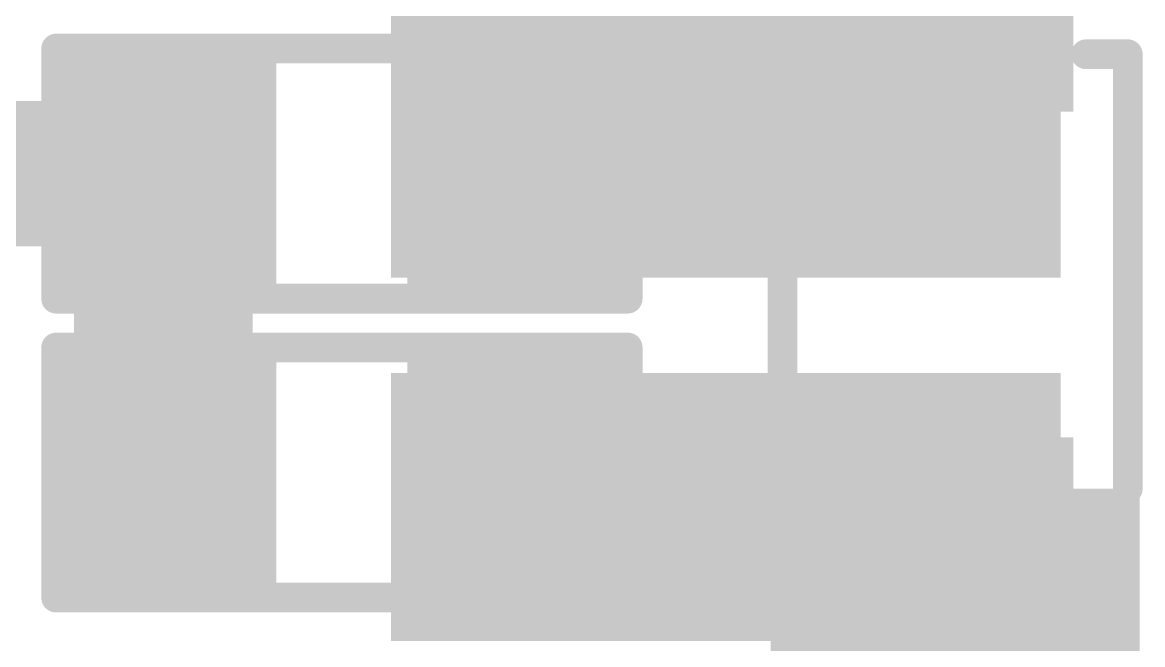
# Model space of a CAD drawing. Header units: inches. Extents: x 68 to 568, y 3 to 460.
# Drawn here: x 237.16 to 241.939, y 173.547 to 176.202 of the extents above; entities that cross this region are included whole.
import ezdxf

# ---------------------------------------------------------------- set-up
doc = ezdxf.new("R2010")
doc.units = ezdxf.units.IN
for name, color, linetype in [('Top Layer', 1, 'Continuous'), ('Top Overlay', 2, 'Continuous'), ('Top Paste', 8, 'Continuous'), ('Top Solder', 216, 'Continuous')]:
    doc.layers.add(name, color=color, linetype=linetype)

# ---------------------------------------------------------------- blocks, each defined once
blk = doc.blocks.new('SOD_323_411')
at = {"layer": 'Top Layer'}
for points in [[(-0.75, -0.45), (-1.55, -0.45), (-1.55, 0.45), (-0.75, 0.45)], [(1.55, -0.45), (0.75, -0.45), (0.75, 0.45), (1.55, 0.45)]]:
    blk.add_hatch(color=1, dxfattribs=at).paths.add_polyline_path(points)
at = {"layer": 'Top Overlay'}
for points in [[(-2.0061, 0.4826), (-0.9139, 0.4826), (-0.9139, 0.7874), (-2.0061, 0.7874)], [(-2.0061, -0.508), (-1.5743, -0.508), (-1.5743, 0.508), (-2.0061, 0.508)], [(-2.0061, -0.7874), (-0.9139, -0.7874), (-0.9139, -0.4826), (-2.0061, -0.4826)]]:
    blk.add_hatch(color=2, dxfattribs=at).paths.add_polyline_path(points)
at = {"layer": 'Top Paste'}
for points in [[(-0.75, -0.45), (-1.55, -0.45), (-1.55, 0.45), (-0.75, 0.45)], [(1.55, -0.45), (0.75, -0.45), (0.75, 0.45), (1.55, 0.45)]]:
    blk.add_hatch(color=8, dxfattribs=at).paths.add_polyline_path(points)
at = {"layer": 'Top Solder'}
for points in [[(-0.695, -0.505), (-1.605, -0.505), (-1.605, 0.505), (-0.695, 0.505)], [(1.605, -0.505), (0.695, -0.505), (0.695, 0.505), (1.605, 0.505)]]:
    blk.add_hatch(color=216, dxfattribs=at).paths.add_polyline_path(points)
at = {"layer": 'Top Overlay'}
for points in [[(-0.9144, 0.7366, 0.127, 0.127, 0), (0.9398, 0.7366, 0.127, 0.127, 0)], [(0.9398, 0.7366, 0.127, 0.127, 0), (0.9398, 0.5588, 0.127, 0.127, 0)], [(0.9398, -0.5588, 0.127, 0.127, 0), (0.9398, -0.7366, 0.127, 0.127, 0)], [(-0.9144, -0.7366, 0.127, 0.127, 0), (0.9398, -0.7366, 0.127, 0.127, 0)]]:
    blk.add_lwpolyline(points, format="xyseb", dxfattribs=at)
for points in [[(-0.9461, 0.7366, 0.0635, 0.0635, 1), (-0.8827, 0.7366, 0.0635, 0.0635, 1)], [(0.908, 0.7366, 0.0635, 0.0635, 1), (0.9715, 0.7366, 0.0635, 0.0635, 1)], [(0.908, 0.7366, 0.0635, 0.0635, 1), (0.9715, 0.7366, 0.0635, 0.0635, 1)], [(0.908, 0.5588, 0.0635, 0.0635, 1), (0.9715, 0.5588, 0.0635, 0.0635, 1)], [(0.908, -0.5588, 0.0635, 0.0635, 1), (0.9715, -0.5588, 0.0635, 0.0635, 1)], [(-0.9461, -0.7366, 0.0635, 0.0635, 1), (-0.8827, -0.7366, 0.0635, 0.0635, 1)], [(0.908, -0.7366, 0.0635, 0.0635, 1), (0.9715, -0.7366, 0.0635, 0.0635, 1)], [(0.908, -0.7366, 0.0635, 0.0635, 1), (0.9715, -0.7366, 0.0635, 0.0635, 1)]]:
    blk.add_lwpolyline(points, format="xyseb", close=True, dxfattribs=at)
blk = doc.blocks.new('R___0603_422')
at = {"layer": 'Top Layer'}
for points in [[(-0.381, 0.4445), (-0.381, -0.4445), (-1.143, -0.4445), (-1.143, 0.4445)], [(1.143, 0.4445), (1.143, -0.4445), (0.381, -0.4445), (0.381, 0.4445)]]:
    blk.add_hatch(color=1, dxfattribs=at).paths.add_polyline_path(points)
at = {"layer": 'Top Paste'}
for points in [[(-0.381, 0.4445), (-0.381, -0.4445), (-1.143, -0.4445), (-1.143, 0.4445)], [(1.143, 0.4445), (1.143, -0.4445), (0.381, -0.4445), (0.381, 0.4445)]]:
    blk.add_hatch(color=8, dxfattribs=at).paths.add_polyline_path(points)
at = {"layer": 'Top Solder'}
for points in [[(-0.2794, 0.5461), (-0.2794, -0.5461), (-1.2446, -0.5461), (-1.2446, 0.5461)], [(1.2446, 0.5461), (1.2446, -0.5461), (0.2794, -0.5461), (0.2794, 0.5461)]]:
    blk.add_hatch(color=216, dxfattribs=at).paths.add_polyline_path(points)
at = {"layer": 'Top Overlay'}
for points in [[(-1.2192, -0.5334, 0.127, 0.127, 0), (-1.2192, 0.5334, 0.127, 0.127, 0)], [(-1.2192, 0.5334, 0.127, 0.127, 0), (1.2192, 0.5334, 0.127, 0.127, 0)], [(1.2192, -0.5334, 0.127, 0.127, 0), (1.2192, 0.5334, 0.127, 0.127, 0)], [(-1.2192, -0.5334, 0.127, 0.127, 0), (1.2192, -0.5334, 0.127, 0.127, 0)]]:
    blk.add_lwpolyline(points, format="xyseb", dxfattribs=at)
for points in [[(-1.25095, 0.5334, 0.0635, 0.0635, 1), (-1.18745, 0.5334, 0.0635, 0.0635, 1)], [(-1.25095, 0.5334, 0.0635, 0.0635, 1), (-1.18745, 0.5334, 0.0635, 0.0635, 1)], [(1.18745, 0.5334, 0.0635, 0.0635, 1), (1.25095, 0.5334, 0.0635, 0.0635, 1)], [(1.18745, 0.5334, 0.0635, 0.0635, 1), (1.25095, 0.5334, 0.0635, 0.0635, 1)], [(-1.25095, -0.5334, 0.0635, 0.0635, 1), (-1.18745, -0.5334, 0.0635, 0.0635, 1)], [(-1.25095, -0.5334, 0.0635, 0.0635, 1), (-1.18745, -0.5334, 0.0635, 0.0635, 1)], [(1.18745, -0.5334, 0.0635, 0.0635, 1), (1.25095, -0.5334, 0.0635, 0.0635, 1)], [(1.18745, -0.5334, 0.0635, 0.0635, 1), (1.25095, -0.5334, 0.0635, 0.0635, 1)]]:
    blk.add_lwpolyline(points, format="xyseb", close=True, dxfattribs=at)
blk = doc.blocks.new('R___0603_425')
at = {"layer": 'Top Layer'}
for points in [[(-0.381, 0.4445), (-0.381, -0.4445), (-1.143, -0.4445), (-1.143, 0.4445)], [(1.143, 0.4445), (1.143, -0.4445), (0.381, -0.4445), (0.381, 0.4445)]]:
    blk.add_hatch(color=1, dxfattribs=at).paths.add_polyline_path(points)
at = {"layer": 'Top Paste'}
for points in [[(-0.381, 0.4445), (-0.381, -0.4445), (-1.143, -0.4445), (-1.143, 0.4445)], [(1.143, 0.4445), (1.143, -0.4445), (0.381, -0.4445), (0.381, 0.4445)]]:
    blk.add_hatch(color=8, dxfattribs=at).paths.add_polyline_path(points)
at = {"layer": 'Top Solder'}
for points in [[(-0.2794, 0.5461), (-0.2794, -0.5461), (-1.2446, -0.5461), (-1.2446, 0.5461)], [(1.2446, 0.5461), (1.2446, -0.5461), (0.2794, -0.5461), (0.2794, 0.5461)]]:
    blk.add_hatch(color=216, dxfattribs=at).paths.add_polyline_path(points)
at = {"layer": 'Top Overlay'}
for points in [[(-1.2192, -0.5334, 0.127, 0.127, 0), (-1.2192, 0.5334, 0.127, 0.127, 0)], [(-1.2192, 0.5334, 0.127, 0.127, 0), (1.2192, 0.5334, 0.127, 0.127, 0)], [(1.2192, -0.5334, 0.127, 0.127, 0), (1.2192, 0.5334, 0.127, 0.127, 0)], [(-1.2192, -0.5334, 0.127, 0.127, 0), (1.2192, -0.5334, 0.127, 0.127, 0)]]:
    blk.add_lwpolyline(points, format="xyseb", dxfattribs=at)
for points in [[(-1.25095, 0.5334, 0.0635, 0.0635, 1), (-1.18745, 0.5334, 0.0635, 0.0635, 1)], [(-1.25095, 0.5334, 0.0635, 0.0635, 1), (-1.18745, 0.5334, 0.0635, 0.0635, 1)], [(1.18745, 0.5334, 0.0635, 0.0635, 1), (1.25095, 0.5334, 0.0635, 0.0635, 1)], [(1.18745, 0.5334, 0.0635, 0.0635, 1), (1.25095, 0.5334, 0.0635, 0.0635, 1)], [(-1.25095, -0.5334, 0.0635, 0.0635, 1), (-1.18745, -0.5334, 0.0635, 0.0635, 1)], [(-1.25095, -0.5334, 0.0635, 0.0635, 1), (-1.18745, -0.5334, 0.0635, 0.0635, 1)], [(1.18745, -0.5334, 0.0635, 0.0635, 1), (1.25095, -0.5334, 0.0635, 0.0635, 1)], [(1.18745, -0.5334, 0.0635, 0.0635, 1), (1.25095, -0.5334, 0.0635, 0.0635, 1)]]:
    blk.add_lwpolyline(points, format="xyseb", close=True, dxfattribs=at)

msp = doc.modelspace()

# ---------------------------------------------------------------- hatches: boundary and pattern name
at = {"layer": 'Top Layer'}
for points in [[(238.7324, 175.112), (241.5891, 175.112), (241.5891, 178.277), (238.7324, 178.277)], [(237.3798, 173.8368), (238.1418, 173.8368), (238.1418, 176.0212), (237.3798, 176.0212)], [(232.5792, 175.2465), (238.1418, 175.2465), (238.1418, 175.8665), (232.5792, 175.8665)], [(238.7324, 173.562), (241.5891, 173.562), (241.5891, 174.7056), (238.7324, 174.7056)]]:
    msp.add_hatch(color=1, dxfattribs=at).paths.add_polyline_path(points)

# ---------------------------------------------------------------- block references
at = {"rotation": 90}
msp.add_blockref('SOD_323_411', (241.1391, 175.126), dxfattribs=at)
for name, p in [('R___0603_422', (238.5228, 175.5565)), ('R___0603_425', (238.5228, 174.2813))]:
    msp.add_blockref(name, p)

doc.saveas('drawing.dxf')
